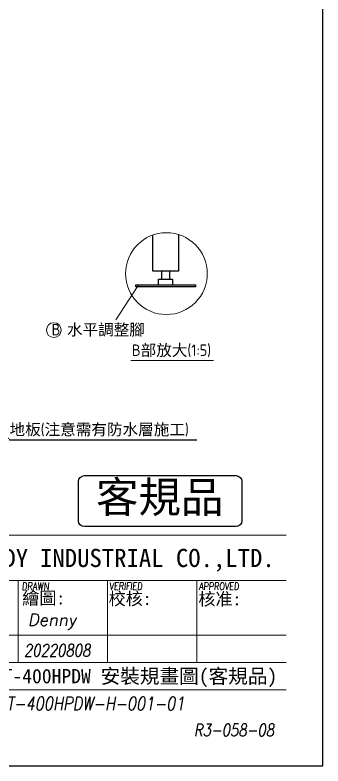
# Model space of a CAD drawing. Header units: millimetres. Extents: x -406921 to 44688, y -22195 to 9469.
# Drawn here: x 42399 to 44688, y 199 to 5777 of the extents above; entities that cross this region are included whole.
import ezdxf

# ---------------------------------------------------------------- set-up
doc = ezdxf.new("R2010")
doc.units = ezdxf.units.MM
doc.header["$MEASUREMENT"] = 0
doc.layers.get('0').update_dxf_attribs({"lineweight": 25})
for name, color, linetype, lineweight in [('D', 3, 'Continuous', 13), ('F', 7, 'Continuous', 15), ('M', 1, 'Continuous', 25), ('T', 4, 'Continuous', 15)]:
    doc.layers.add(name, color=color, linetype=linetype, lineweight=lineweight)
doc.styles.get("Standard").update_dxf_attribs({"font": 'KAIU.TTF'})
doc.styles.add('STU25', font='isocp2.shx')
doc.styles.add('Text', font='romans.shx', dxfattribs={"width": 0.8, "oblique": 10})
doc.dimstyles.new('STU25$7', dxfattribs={"dimscale": 35, "dimtxt": 2.5, "dimasz": 2, "dimexe": 1.25, "dimexo": 0.625, "dimgap": 1, "dimtad": 0, "dimdec": 4, "dimdsep": 46, "dimtxsty": 'STU25', "dimcen": 2.5, "dimazin": 2, "dimtfac": 1, "dimtdec": 4, "dimtmove": 0, "dimatfit": 3, "dimfxl": 0, "dimtolj": 1, "dimtzin": 0, "dimarcsym": 0})

msp = doc.modelspace()

# ---------------------------------------------------------------- linework, layer by layer
at = {"linetype": 'Continuous'}
for p, q in [((43423.871, 3874.183), (43423.871, 4143.008)), ((43613.871, 4146.983), (43613.871, 3874.183)), ((43613.871, 3874.183), (43423.871, 3874.183)), ((43488.871, 3874.183), (43488.871, 3814.183)), ((43548.871, 3814.183), (43548.871, 3874.183)), ((43466.91, 3774.183), (43466.91, 3814.183)), ((43466.91, 3814.183), (43570.833, 3814.183)), ((43570.833, 3814.183), (43570.833, 3774.183)), ((43296.371, 3759.183), (43296.371, 3774.183)), ((43296.371, 3774.183), (43741.371, 3774.183)), ((43741.371, 3759.183), (43296.371, 3759.183)), ((43741.371, 3774.183), (43741.371, 3759.183))]:
    msp.add_line(p, q, dxfattribs=at)
at = {"layer": 'D', "linetype": 'Continuous'}
msp.add_line((43314.306, 3767.883), (43147.48, 3512.388), dxfattribs=at)
at = {"layer": 'D'}
msp.add_line((43259.156, 3211.522), (43873.555, 3211.522), dxfattribs=at)
for centre, radius in [((43524.906, 3856.57), 303.734), ((42687.824, 3436.764), 55)]:
    msp.add_circle(centre, radius, dxfattribs=at)
at = {"layer": 'Defpoints', "color": 6}
msp.add_lwpolyline([(31503.367, 9469.409), (31503.367, 199.409), (44688.367, 199.409), (44688.367, 9469.409)], close=True, dxfattribs=at)
at = {"layer": 'F', "color": 7}
for p, q in [((38519.346, 1913.431), (44414.346, 1913.431)), ((41014.357, 1913.431), (44414.346, 1913.431)), ((38519.346, 1575.931), (44414.346, 1575.931)), ((42423.096, 1575.931), (42423.096, 968.431)), ((43086.846, 1575.931), (43086.846, 968.431)), ((43750.596, 1575.931), (43750.596, 968.431)), ((38519.346, 1170.931), (44414.346, 1170.931)), ((41174.346, 1170.931), (44414.346, 1170.931)), ((41759.346, 1170.931), (44414.346, 1170.931)), ((38519.346, 968.431), (44414.346, 968.431)), ((44414.346, 765.931), (38519.346, 765.931))]:
    msp.add_line(p, q, dxfattribs=at)
at = {"layer": 'M'}
msp.add_lwpolyline([(44042.238, 1977.516), (42914.527, 1977.516, -0.41421356), (42871.154, 2020.89), (42871.154, 2312.743, -0.41421356), (42914.527, 2356.117), (44042.238, 2356.117, -0.41421356), (44085.612, 2312.743), (44085.612, 2020.89, -0.41421356)], format="xyb", close=True, dxfattribs=at)

# ---------------------------------------------------------------- texts
at = {"insert": (41945.603, 1812.089), "char_height": 135, "attachment_point": 1, "style": 'STU25'}
msp.add_mtext('{\\f標楷體|b0|i0|c136|p65;STURDY\\H0.9667x; \\H1.034x;INDUSTRIAL CO.,LTD.}', dxfattribs=at)
at = {"layer": 'D', "color": 4}
msp.add_text('SAT-400HPDW 安裝規畫圖(客規品)', height=107, dxfattribs=at).set_placement((42161.937, 813.402))
at = {"layer": 'D', "color": 11, "char_height": 85, "attachment_point": 1}
for s, insert in [('{\\Fisocp2.shx;\\C3;B \\f標楷體|b0|i0|c136|p65;水平調整腳}', (42671.497, 3483.125)), ('{\\Fisocp2.shx;B}部放大{\\Fisocp2.shx;(1:5)}', (43267.904, 3330.269)), ('{\\C3;地板\\Fisocp2.shx;(\\f標楷體|b0|i0|c136|p65;注意需有防水層施工\\Fisocp2.shx;)}', (42358.629, 2741.484))]:
    msp.add_mtext(s, dxfattribs=dict(at, insert=insert))
at = {"layer": 'F', "color": 1, "lineweight": 15, "style": 'Text', "oblique": 5, "width": 0.8}
for s, height, p in [('DRAWN', 56.0451, (42448.862, 1505.953)), ('VERIFIED', 54, (43100.8, 1508.46)), ('APPROVED', 54, (43765.877, 1507.212))]:
    msp.add_text(s, height=height, dxfattribs=at).set_placement(p)
at = {"layer": 'F', "lineweight": -3}
for s, p in [('繪圖:', (42452.604, 1399.272)), ('校核:', (43094.748, 1395.283)), ('核准:', (43761.904, 1392.783))]:
    msp.add_text(s, height=93.4085, dxfattribs=at).set_placement(p)
at = {"layer": 'M', "insert": (43001.349, 2311.896), "char_height": 231.3253, "attachment_point": 1}
msp.add_mtext('客規品', dxfattribs=at)
at = {"layer": 'T', "lineweight": 20, "style": 'Text', "oblique": 10}
msp.add_text('Denny', height=90, dxfattribs=at).set_placement((42495.209, 1240.592))
at = {"layer": 'T', "lineweight": 20, "style": 'Text', "oblique": 10, "width": 0.8}
for s, height, p in [('20220808', 90, (42465.944, 1013.618)), ('SAT-400HPDW-H-001-01', 99, (42205.892, 613.589))]:
    msp.add_text(s, height=height, dxfattribs=at).set_placement(p)
at = {"layer": 'T', "linetype": 'Continuous', "lineweight": 20, "insert": (43729.197, 511.433), "char_height": 90, "attachment_point": 1, "style": 'Text'}
msp.add_mtext('R3-058-08', dxfattribs=at)

# ---------------------------------------------------------------- leaders
at = {"layer": 'D'}
msp.add_leader([(42050.221, 2958.349), (42359.318, 2621.44), (43751.448, 2621.44)], dimstyle='STU25$7', override={"dimgap": 1, "dimtad": 0}, dxfattribs=at)

doc.saveas('drawing.dxf')
